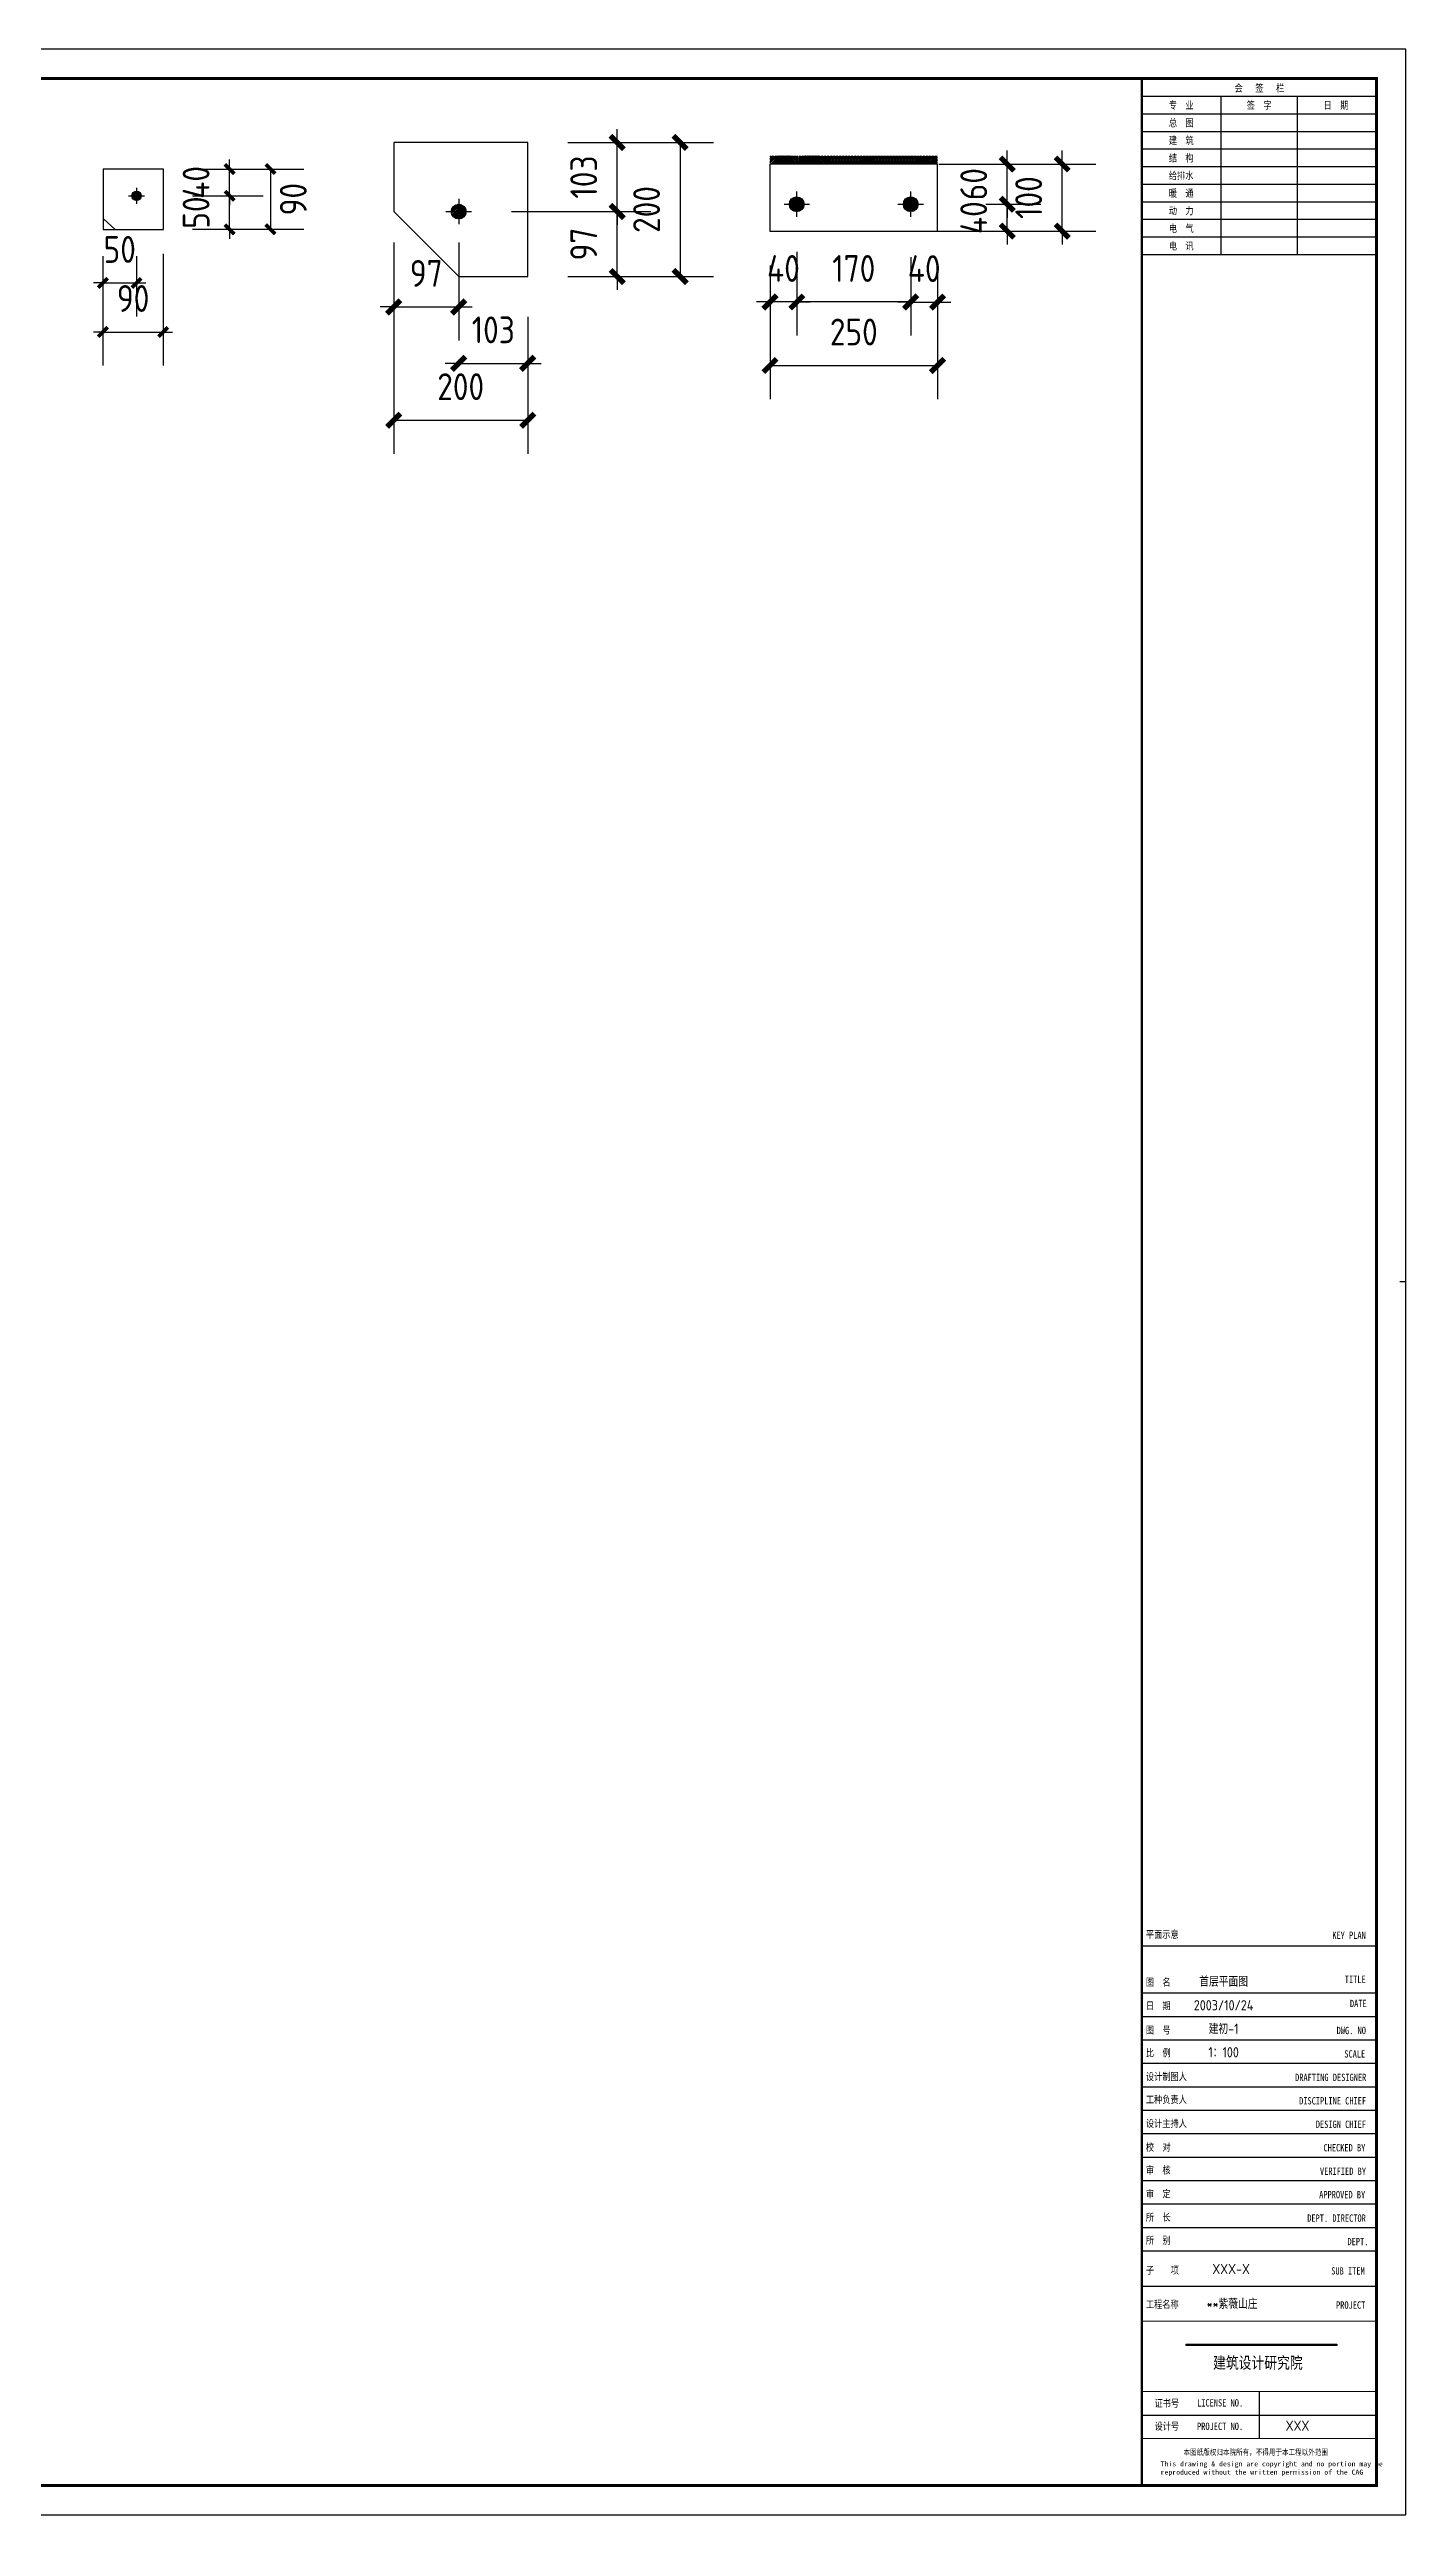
# Model space of a CAD drawing. Extents: x -9001 to 151288, y 75886 to 362543.
# Drawn here: x 37519 to 47639, y 75927 to 94320 of the extents above; entities that cross this region are included whole.
import ezdxf
from ezdxf.enums import TextEntityAlignment as Align

# ---------------------------------------------------------------- set-up
doc = ezdxf.new("R2010")
doc.units = 0
doc.header["$LTSCALE"] = 1000
doc.header["$MEASUREMENT"] = 0
doc.layers.add('PUB_TITLE', color=4, linetype='Continuous')
doc.styles.get("Standard").update_dxf_attribs({"font": 'gbenor.shx', "bigfont": 'gbcbig.shx'})
doc.styles.add('图框', font='')
doc.styles.get('图框').set_extended_font_data('SimSun')
doc.dimstyles.get("Standard").update_dxf_attribs({"dimscale": 100, "dimtxt": 1, "dimasz": 1, "dimexe": 2.5, "dimexo": 3, "dimgap": 1.5, "dimtad": 1, "dimdec": 0, "dimzin": 0, "dimdsep": 46, "dimtxsty": 'Standard', "dimblk": 'ARCHTICK', "dimcen": 0.09, "dimadec": 0, "dimazin": 0, "dimtfac": 1, "dimtdec": 0, "dimtix": 1, "dimtmove": 2, "dimatfit": 3, "dimfxl": 1, "dimtolj": 1, "dimtzin": 0, "dimarcsym": 0})
pattern_1 = [(45, (-75112.771, 60916.391), (-5.6126601, 5.6126601), [])]
pattern_2 = [(45, (0, 0), (-5.6126601, 5.6126601), [])]

# ---------------------------------------------------------------- blocks, each defined once
blk = doc.blocks.new('_ArchTick')
at = {"color": 0, "linetype": 'ByBlock', "const_width": 0.4}
blk.add_lwpolyline([(-0.5, -0.5), (0.5, 0.5)], dxfattribs=at)
blk = doc.blocks.new('*D200')
at = {"color": 0, "lineweight": -2}
for p, q in [((37919, 92777), (37919, 92327)), ((38169, 92777), (38169, 92327)), ((37919, 92577), (37849, 92577)), ((37919, 92577), (38169, 92577)), ((38169, 92577), (38239, 92577))]:
    blk.add_line(p, q, dxfattribs=at)
at = {"layer": 'Defpoints', "color": 0}
for p in [(37919, 93077), (38169, 93077), (38169, 92577)]:
    blk.add_point(p, dxfattribs=at)
at = {"color": 0, "lineweight": -2, "xscale": 70, "yscale": 70, "zscale": 70}
blk.add_blockref('_ArchTick', (37919, 92577), dxfattribs=at)
at = {"color": 0, "lineweight": -2, "xscale": 70, "yscale": 70, "zscale": 70, "rotation": 180}
blk.add_blockref('_ArchTick', (38169, 92577), dxfattribs=at)
at = {"color": 0, "insert": (38044, 92827), "char_height": 200, "attachment_point": 5}
blk.add_mtext('\\A1;50', dxfattribs=at)
blk = doc.blocks.new('*D201')
at = {"color": 0, "lineweight": -2}
for p, q in [((37919, 92777), (37919, 91961)), ((38369, 92794), (38369, 91961)), ((37919, 92211), (37849, 92211)), ((37919, 92211), (38369, 92211)), ((38369, 92211), (38439, 92211))]:
    blk.add_line(p, q, dxfattribs=at)
at = {"layer": 'Defpoints', "color": 0}
for p in [(37919, 93077), (38369, 93094), (38369, 92211)]:
    blk.add_point(p, dxfattribs=at)
at = {"color": 0, "lineweight": -2, "xscale": 70, "yscale": 70, "zscale": 70}
blk.add_blockref('_ArchTick', (37919, 92211), dxfattribs=at)
at = {"color": 0, "lineweight": -2, "xscale": 70, "yscale": 70, "zscale": 70, "rotation": 180}
blk.add_blockref('_ArchTick', (38369, 92211), dxfattribs=at)
at = {"color": 0, "insert": (38144, 92461), "char_height": 200, "attachment_point": 5}
blk.add_mtext('\\A1;90', dxfattribs=at)
blk = doc.blocks.new('*D202')
at = {"color": 0, "lineweight": -2}
for p, q in [((38864, 93227), (38864, 93297)), ((38587, 93227), (39114, 93227)), ((38864, 92977), (38864, 93227)), ((38587, 92977), (39114, 92977)), ((38864, 92977), (38864, 92907))]:
    blk.add_line(p, q, dxfattribs=at)
at = {"layer": 'Defpoints', "color": 0}
for p in [(38287, 93227), (38864, 93227), (38287, 92977)]:
    blk.add_point(p, dxfattribs=at)
at = {"color": 0, "lineweight": -2, "xscale": 70, "yscale": 70, "zscale": 70}
for p, rotation in [((38864, 93227), 270), ((38864, 92977), 90)]:
    blk.add_blockref('_ArchTick', p, dxfattribs=dict(at, rotation=rotation))
at = {"color": 0, "insert": (38614, 93102), "char_height": 200, "attachment_point": 5, "rotation": 90}
blk.add_mtext('\\A1;50', dxfattribs=at)
blk = doc.blocks.new('*D203')
at = {"color": 0, "lineweight": -2}
for p, q in [((38864, 93427), (38864, 93497)), ((38554, 93427), (39114, 93427)), ((38864, 93227), (38864, 93427)), ((38864, 93227), (39114, 93227)), ((38864, 93227), (38864, 93157))]:
    blk.add_line(p, q, dxfattribs=at)
at = {"layer": 'Defpoints', "color": 0}
for p in [(38254, 93427), (38864, 93427), (38564, 93227)]:
    blk.add_point(p, dxfattribs=at)
at = {"color": 0, "lineweight": -2, "xscale": 70, "yscale": 70, "zscale": 70}
for p, rotation in [((38864, 93427), 270), ((38864, 93227), 90)]:
    blk.add_blockref('_ArchTick', p, dxfattribs=dict(at, rotation=rotation))
at = {"color": 0, "insert": (38614, 93327), "char_height": 200, "attachment_point": 5, "rotation": 90}
blk.add_mtext('\\A1;40', dxfattribs=at)
blk = doc.blocks.new('*D228')
at = {"color": 0, "lineweight": -2}
for p, q in [((40088, 92878), (40088, 92148)), ((40573, 92878), (40573, 92148)), ((40088, 92398), (39988, 92398)), ((40088, 92398), (40573, 92398)), ((40573, 92398), (40673, 92398))]:
    blk.add_line(p, q, dxfattribs=at)
at = {"layer": 'Defpoints', "color": 0}
for p in [(40088, 93178), (40573, 93178), (40573, 92398)]:
    blk.add_point(p, dxfattribs=at)
at = {"color": 0, "lineweight": -2, "xscale": 100, "yscale": 100, "zscale": 100}
blk.add_blockref('_ArchTick', (40088, 92398), dxfattribs=at)
at = {"color": 0, "lineweight": -2, "xscale": 100, "yscale": 100, "zscale": 100, "rotation": 180}
blk.add_blockref('_ArchTick', (40573, 92398), dxfattribs=at)
at = {"color": 0, "insert": (40331, 92648), "char_height": 200, "attachment_point": 5}
blk.add_mtext('\\A1;97', dxfattribs=at)
blk = doc.blocks.new('*D229')
at = {"color": 0, "lineweight": -2}
for p, q in [((40573, 92277), (40573, 92227)), ((41088, 92325), (41088, 91727)), ((40573, 91977), (40473, 91977)), ((40573, 91977), (41088, 91977)), ((41088, 91977), (41188, 91977))]:
    blk.add_line(p, q, dxfattribs=at)
at = {"layer": 'Defpoints', "color": 0}
for p in [(41088, 92625), (40573, 91977), (41088, 91977)]:
    blk.add_point(p, dxfattribs=at)
at = {"color": 0, "lineweight": -2, "xscale": 100, "yscale": 100, "zscale": 100}
blk.add_blockref('_ArchTick', (40573, 91977), dxfattribs=at)
at = {"color": 0, "lineweight": -2, "xscale": 100, "yscale": 100, "zscale": 100, "rotation": 180}
blk.add_blockref('_ArchTick', (41088, 91977), dxfattribs=at)
at = {"color": 0, "insert": (40831, 92227), "char_height": 200, "attachment_point": 5}
blk.add_mtext('\\A1;103', dxfattribs=at)
blk = doc.blocks.new('*D230')
at = {"color": 0, "lineweight": -2}
for p, q in [((40968, 93110), (42006, 93110)), ((41756, 93110), (41756, 93210)), ((41756, 92625), (41756, 93110)), ((41388, 92625), (42006, 92625)), ((41756, 92625), (41756, 92525))]:
    blk.add_line(p, q, dxfattribs=at)
at = {"layer": 'Defpoints', "color": 0}
for p in [(40668, 93110), (41756, 93110), (41088, 92625)]:
    blk.add_point(p, dxfattribs=at)
at = {"color": 0, "lineweight": -2, "xscale": 100, "yscale": 100, "zscale": 100}
for p, rotation in [((41756, 93110), 270), ((41756, 92625), 90)]:
    blk.add_blockref('_ArchTick', p, dxfattribs=dict(at, rotation=rotation))
at = {"color": 0, "insert": (41506, 92867), "char_height": 200, "attachment_point": 5, "rotation": 90}
blk.add_mtext('\\A1;97', dxfattribs=at)
blk = doc.blocks.new('*D231')
at = {"color": 0, "lineweight": -2}
for p, q in [((41388, 93625), (42006, 93625)), ((41756, 93625), (41756, 93725)), ((41756, 93110), (41756, 93625)), ((40968, 93110), (42006, 93110)), ((41756, 93110), (41756, 93010))]:
    blk.add_line(p, q, dxfattribs=at)
at = {"layer": 'Defpoints', "color": 0}
for p in [(41088, 93625), (41756, 93625), (40668, 93110)]:
    blk.add_point(p, dxfattribs=at)
at = {"color": 0, "lineweight": -2, "xscale": 100, "yscale": 100, "zscale": 100}
for p, rotation in [((41756, 93625), 270), ((41756, 93110), 90)]:
    blk.add_blockref('_ArchTick', p, dxfattribs=dict(at, rotation=rotation))
at = {"color": 0, "insert": (41506, 93367), "char_height": 200, "attachment_point": 5, "rotation": 90}
blk.add_mtext('\\A1;103', dxfattribs=at)
blk = doc.blocks.new('*D62')
at = {"color": 0, "lineweight": -2}
for p, q in [((41388, 93625), (42475, 93625)), ((42225, 93625), (42225, 92625)), ((41388, 92625), (42475, 92625))]:
    blk.add_line(p, q, dxfattribs=at)
at = {"layer": 'Defpoints', "color": 0}
for p in [(41088, 93625), (41088, 92625), (42225, 92625)]:
    blk.add_point(p, dxfattribs=at)
at = {"color": 0, "lineweight": -2, "xscale": 100, "yscale": 100, "zscale": 100}
for p, rotation in [((42225, 93625), 90), ((42225, 92625), 270)]:
    blk.add_blockref('_ArchTick', p, dxfattribs=dict(at, rotation=rotation))
at = {"color": 0, "insert": (41975, 93125), "char_height": 200, "attachment_point": 5, "rotation": 90}
blk.add_mtext('\\A1;200', dxfattribs=at)
blk = doc.blocks.new('*D232')
at = {"color": 0, "lineweight": -2}
for p, q in [((40088, 92810), (40088, 91303)), ((41088, 92325), (41088, 91303)), ((40088, 91553), (41088, 91553))]:
    blk.add_line(p, q, dxfattribs=at)
at = {"layer": 'Defpoints', "color": 0}
for p in [(40088, 93110), (41088, 92625), (41088, 91553)]:
    blk.add_point(p, dxfattribs=at)
at = {"color": 0, "lineweight": -2, "xscale": 100, "yscale": 100, "zscale": 100, "rotation": 180}
blk.add_blockref('_ArchTick', (40088, 91553), dxfattribs=at)
at = {"color": 0, "lineweight": -2, "xscale": 100, "yscale": 100, "zscale": 100}
blk.add_blockref('_ArchTick', (41088, 91553), dxfattribs=at)
at = {"color": 0, "insert": (40588, 91803), "char_height": 200, "attachment_point": 5}
blk.add_mtext('\\A1;200', dxfattribs=at)
blk = doc.blocks.new('*D233')
at = {"color": 0, "lineweight": -2}
for p, q in [((43946, 92769), (43946, 92184)), ((44146, 92664), (44146, 92184)), ((43946, 92434), (43846, 92434)), ((43946, 92434), (44146, 92434)), ((44146, 92434), (44246, 92434))]:
    blk.add_line(p, q, dxfattribs=at)
at = {"layer": 'Defpoints', "color": 0}
for p in [(43946, 93069), (44146, 92964), (44146, 92434)]:
    blk.add_point(p, dxfattribs=at)
at = {"color": 0, "lineweight": -2, "xscale": 100, "yscale": 100, "zscale": 100}
blk.add_blockref('_ArchTick', (43946, 92434), dxfattribs=at)
at = {"color": 0, "lineweight": -2, "xscale": 100, "yscale": 100, "zscale": 100, "rotation": 180}
blk.add_blockref('_ArchTick', (44146, 92434), dxfattribs=at)
at = {"color": 0, "insert": (44046, 92684), "char_height": 200, "attachment_point": 5}
blk.add_mtext('\\A1;40', dxfattribs=at)
blk = doc.blocks.new('*D234')
at = {"color": 0, "lineweight": -2}
for p, q in [((44666, 93164), (44666, 93264)), ((44506, 93164), (44916, 93164)), ((44666, 92964), (44666, 93164)), ((44446, 92964), (44916, 92964)), ((44666, 92964), (44666, 92864))]:
    blk.add_line(p, q, dxfattribs=at)
at = {"layer": 'Defpoints', "color": 0}
for p in [(44206, 93164), (44666, 93164), (44146, 92964)]:
    blk.add_point(p, dxfattribs=at)
at = {"color": 0, "lineweight": -2, "xscale": 100, "yscale": 100, "zscale": 100}
for p, rotation in [((44666, 93164), 270), ((44666, 92964), 90)]:
    blk.add_blockref('_ArchTick', p, dxfattribs=dict(at, rotation=rotation))
at = {"color": 0, "insert": (44416, 93064), "char_height": 200, "attachment_point": 5, "rotation": 90}
blk.add_mtext('\\A1;40', dxfattribs=at)
blk = doc.blocks.new('*D235')
at = {"color": 0, "lineweight": -2}
for p, q in [((44446, 93464), (44916, 93464)), ((44666, 93464), (44666, 93564)), ((44666, 93164), (44666, 93464)), ((44595, 93164), (44916, 93164)), ((44666, 93164), (44666, 93064))]:
    blk.add_line(p, q, dxfattribs=at)
at = {"layer": 'Defpoints', "color": 0}
for p in [(44146, 93464), (44666, 93464), (44295, 93164)]:
    blk.add_point(p, dxfattribs=at)
at = {"color": 0, "lineweight": -2, "xscale": 100, "yscale": 100, "zscale": 100}
for p, rotation in [((44666, 93464), 270), ((44666, 93164), 90)]:
    blk.add_blockref('_ArchTick', p, dxfattribs=dict(at, rotation=rotation))
at = {"color": 0, "insert": (44416, 93314), "char_height": 200, "attachment_point": 5, "rotation": 90}
blk.add_mtext('\\A1;60', dxfattribs=at)
blk = doc.blocks.new('*D236')
at = {"color": 0, "lineweight": -2}
for p, q in [((44156, 93464), (45326, 93464)), ((45076, 93464), (45076, 93564)), ((45076, 92964), (45076, 93464)), ((44108, 92964), (45326, 92964)), ((45076, 92964), (45076, 92864))]:
    blk.add_line(p, q, dxfattribs=at)
at = {"layer": 'Defpoints', "color": 0}
for p in [(43856, 93464), (45076, 93464), (43808, 92964)]:
    blk.add_point(p, dxfattribs=at)
at = {"color": 0, "lineweight": -2, "xscale": 100, "yscale": 100, "zscale": 100}
for p, rotation in [((45076, 93464), 270), ((45076, 92964), 90)]:
    blk.add_blockref('_ArchTick', p, dxfattribs=dict(at, rotation=rotation))
at = {"color": 0, "insert": (44826, 93214), "char_height": 200, "attachment_point": 5, "rotation": 90}
blk.add_mtext('\\A1;100', dxfattribs=at)
blk = doc.blocks.new('*D68')
at = {"color": 0, "lineweight": -2}
for p, q in [((38669, 93427), (39418, 93427)), ((39168, 93427), (39168, 92977)), ((38587, 92977), (39418, 92977))]:
    blk.add_line(p, q, dxfattribs=at)
at = {"layer": 'Defpoints', "color": 0}
for p in [(38369, 93427), (38287, 92977), (39168, 92977)]:
    blk.add_point(p, dxfattribs=at)
at = {"color": 0, "lineweight": -2, "xscale": 70, "yscale": 70, "zscale": 70}
for p, rotation in [((39168, 93427), 90), ((39168, 92977), 270)]:
    blk.add_blockref('_ArchTick', p, dxfattribs=dict(at, rotation=rotation))
at = {"color": 0, "insert": (39339, 93202), "char_height": 200, "attachment_point": 5, "rotation": 90}
blk.add_mtext('\\A1;90', dxfattribs=at)
blk = doc.blocks.new('$titleblk$00000167')
blk.add_hatch(color=256).paths.add_polyline_path([(-74.91, 58.12), (-74.91, 57.66), (-23.44, 57.66), (-23.44, 58.12)])
for p, q in [((-90, 825), (-10, 825)), ((-63, 771), (-63, 825)), ((-37, 825), (-37, 771)), ((-90, 819), (-10, 819)), ((-90, 813), (-10, 813)), ((-90, 807), (-10, 807)), ((-90, 801), (-10, 801)), ((-90, 795), (-10, 795)), ((-90, 789), (-10, 789)), ((-90, 783), (-10, 783)), ((-90, 777), (-10, 777)), ((-90, 771), (-10, 771)), ((0, 420.5), (-2, 420.5)), ((-90, 194), (-10, 194)), ((-90, 194), (-10, 194)), ((-90, 178), (-10, 178)), ((-90, 170), (-10, 170)), ((-90, 162), (-10, 162)), ((-90, 154), (-10, 154)), ((-90, 146), (-10, 146)), ((-90, 138), (-10, 138)), ((-90, 130), (-10, 130)), ((-90, 122), (-10, 122)), ((-90, 114), (-10, 114)), ((-90, 106), (-10, 106)), ((-90, 98), (-10, 98)), ((-90, 90), (-10, 90)), ((-90, 78), (-10, 78)), ((-90, 34), (-10, 34)), ((-50, 42), (-50, 26))]:
    blk.add_line(p, q)
for points in [[(-1189, 0), (0, 0), (0, 841), (-1189, 841)], [(-74.91, 58.12), (-23.44, 58.12), (-23.44, 57.66), (-74.91, 57.66)]]:
    blk.add_lwpolyline(points, close=True)
at = {"const_width": 1}
blk.add_lwpolyline([(-1164, 10), (-10, 10), (-10, 831), (-1164, 831)], close=True, dxfattribs=at)
for points, const_width in [([(-90, 831), (-90, 10)], 0.8), ([(-90, 831), (-90, 766.99)], 0.8), ([(-10, 766.99), (-10, 831), (-90, 831)], 0.8), ([(-90, 10), (-10, 10), (-10, 199.96)], 0.8), ([(-90, 66), (-10, 66)], 0.4), ([(-90, 42), (-10, 42)], 0.4), ([(-90, 26), (-10, 26)], 0.4)]:
    blk.add_lwpolyline(points, dxfattribs=dict(const_width=const_width))
at = {"style": '图框', "width": 0.8}
for s, height, p in [('会   签   栏', 2.5, (-58.39, 826.53)), ('总  图', 2.5, (-80.81, 814.66)), ('专  业', 2.5, (-80.81, 820.66)), ('签  字', 2.5, (-54.22, 820.66)), ('日  期', 2.5, (-28, 820.66)), ('建  筑', 2.5, (-80.81, 808.66)), ('结  构', 2.5, (-80.81, 802.66)), ('给排水', 2.5, (-80.81, 796.66)), ('暖  通', 2.5, (-80.81, 790.66)), ('动  力', 2.5, (-80.81, 784.66)), ('电  气', 2.5, (-80.81, 778.66)), ('电  讯', 2.5, (-80.81, 772.66)), ('平面示意', 2.5, (-88.65, 196.71)), ('KEY PLAN', 2.5, (-25.05, 196.43)), ('图  名', 2.5, (-88.65, 180.41)), ('TITLE', 2.5, (-20.79, 181.37)), ('日  期', 2.5, (-88.65, 172.37)), ('DATE', 2.5, (-19.03, 173.13)), ('图  号', 2.5, (-88.65, 164.07)), ('DWG. NO', 2.5, (-23.56, 163.93)), ('比  例', 2.5, (-88.65, 156.29)), ('SCALE', 2.5, (-20.94, 155.93)), ('设计制图人', 2.5, (-88.65, 148.18)), ('工种负责人', 2.5, (-88.65, 140.37)), ('DRAFTING DESIGNER', 2.5, (-37.74, 147.93)), ('设计主持人', 2.5, (-88.65, 132.21)), ('DISCIPLINE CHIEF', 2.5, (-36.36, 139.93)), ('校  对', 2.5, (-88.65, 124.09)), ('DESIGN CHIEF', 2.5, (-30.68, 131.93)), ('CHECKED BY', 2.5, (-28.05, 123.93)), ('审  核', 2.5, (-88.65, 116.31)), ('VERIFIED BY', 2.5, (-29.25, 115.93)), ('审  定', 2.5, (-88.65, 108.21)), ('APPROVED BY', 2.5, (-29.52, 107.93)), ('所  长', 2.5, (-88.65, 100.2)), ('DEPT. DIRECTOR', 2.5, (-33.6, 99.93)), ('所  别', 2.5, (-88.65, 92.35)), ('DEPT.', 2.5, (-19.86, 91.93)), ('子    项', 2.5, (-88.65, 82.15)), ('SUB ITEM', 2.5, (-25.4, 81.92)), ('工程名称', 2.5, (-88.65, 70.5)), ('PROJECT', 2.5, (-23.76, 70.26)), ('建筑设计研究院', 4, (-65.71, 49.84)), ('证书号', 2.5, (-85.69, 36.75)), ('LICENSE NO.', 2.5, (-71.18, 36.9)), ('设计号', 2.5, (-85.69, 28.92)), ('PROJECT NO.', 2.5, (-71.18, 28.9)), ('本图纸版权归本院所有，不得用于本工程以外范围', 2, (-75.8, 20.34))]:
    blk.add_text(s, height=height, dxfattribs=at).set_placement(p)
at = {"insert": (-83.62, 18.2), "char_height": 1.7, "width": 72.25, "attachment_point": 1, "style": '图框'}
blk.add_mtext('This drawing & design are copyright and no portion may be reproduced without the written permission of the CAG', dxfattribs=at)
at = {"flags": 4}
for tag, p in [('(扩展图名)', (-62.12, 184.1)), ('图名', (-62.12, 180.13)), ('日期', (-62.12, 172.03)), ('图号', (-62.12, 163.99)), ('比例', (-62.12, 156)), ('子项', (-59.56, 82.07)), ('工程名称', (-59.24, 70.19)), ('设计号', (-36.91, 28.62))]:
    blk.add_attdef(tag, text='', height=3.5, dxfattribs=at).set_placement(p, align=Align.CENTER)
for tag, p in [('设计人', (-64.84, 148.13)), ('负责人', (-64.71, 140.27)), ('主持人', (-64.73, 132.26)), ('校对人', (-64.28, 124.4)), ('审核人', (-63.96, 116.15)), ('审定人', (-64.16, 107.95)), ('所长', (-64.16, 99.76))]:
    blk.add_attdef(tag, p, '', height=3.5)
blk = doc.blocks.new('*D361')
at = {"color": 0, "lineweight": -2}
for p, q in [((43096, 92809), (43096, 92185)), ((43946, 92769), (43946, 92185)), ((43946, 92435), (43096, 92435))]:
    blk.add_line(p, q, dxfattribs=at)
at = {"layer": 'Defpoints', "color": 0}
for p in [(43096, 93109), (43946, 93069), (43096, 92435)]:
    blk.add_point(p, dxfattribs=at)
at = {"color": 0, "lineweight": -2, "xscale": 100, "yscale": 100, "zscale": 100, "rotation": 180}
blk.add_blockref('_ArchTick', (43096, 92435), dxfattribs=at)
at = {"color": 0, "lineweight": -2, "xscale": 100, "yscale": 100, "zscale": 100}
blk.add_blockref('_ArchTick', (43946, 92435), dxfattribs=at)
at = {"color": 0, "insert": (43521, 92685), "char_height": 200, "attachment_point": 5}
blk.add_mtext('\\A1;170', dxfattribs=at)
blk = doc.blocks.new('*D362')
at = {"color": 0, "lineweight": -2}
for p, q in [((43096, 92809), (43096, 92185)), ((42896, 92664), (42896, 92185)), ((42896, 92435), (42796, 92435)), ((43096, 92435), (42896, 92435)), ((43096, 92435), (43196, 92435))]:
    blk.add_line(p, q, dxfattribs=at)
at = {"layer": 'Defpoints', "color": 0}
for p in [(43096, 93109), (42896, 92964), (42896, 92435)]:
    blk.add_point(p, dxfattribs=at)
at = {"color": 0, "lineweight": -2, "xscale": 100, "yscale": 100, "zscale": 100}
blk.add_blockref('_ArchTick', (42896, 92435), dxfattribs=at)
at = {"color": 0, "lineweight": -2, "xscale": 100, "yscale": 100, "zscale": 100, "rotation": 180}
blk.add_blockref('_ArchTick', (43096, 92435), dxfattribs=at)
at = {"color": 0, "insert": (42996, 92685), "char_height": 200, "attachment_point": 5}
blk.add_mtext('\\A1;40', dxfattribs=at)
blk = doc.blocks.new('*D363')
at = {"color": 0, "lineweight": -2}
for p, q in [((42896, 92708), (42896, 91711)), ((44146, 92708), (44146, 91711)), ((42896, 91961), (44146, 91961))]:
    blk.add_line(p, q, dxfattribs=at)
at = {"layer": 'Defpoints', "color": 0}
for p in [(42896, 93008), (44146, 93008), (44146, 91961)]:
    blk.add_point(p, dxfattribs=at)
at = {"color": 0, "lineweight": -2, "xscale": 100, "yscale": 100, "zscale": 100, "rotation": 180}
blk.add_blockref('_ArchTick', (42896, 91961), dxfattribs=at)
at = {"color": 0, "lineweight": -2, "xscale": 100, "yscale": 100, "zscale": 100}
blk.add_blockref('_ArchTick', (44146, 91961), dxfattribs=at)
at = {"color": 0, "insert": (43521, 92211), "char_height": 200, "attachment_point": 5}
blk.add_mtext('\\A1;250', dxfattribs=at)

msp = doc.modelspace()

# ---------------------------------------------------------------- hatches: boundary and pattern name
h = msp.add_hatch()
h.set_pattern_fill('ANSI31', color=256, scale=5, style=0)
h.set_pattern_definition([(45, (-75362.962, 60916.391), (-5.6126601, 5.6126601), [])])
h.paths.add_polyline_path([(43054.9, 93524.4), (42895.5, 93524.4), (42895.5, 93464.4), (43061.7, 93464.4)])
h = msp.add_hatch()
h.set_pattern_fill('ANSI31', color=256, scale=5, style=0)
h.set_pattern_definition([(45, (-75312.771, 60916.391), (-5.6126601, 5.6126601), [])])
h.paths.add_polyline_path([(43105.1, 93524.4), (42945.7, 93524.4), (42945.7, 93464.4), (43111.9, 93464.4)])
h = msp.add_hatch()
h.set_pattern_fill('ANSI31', color=256, scale=5, style=0)
h.set_pattern_definition([(45, (-75150.635, 60916.391), (-5.6126601, 5.6126601), [])])
h.paths.add_polyline_path([(43267.2, 93524.4), (43107.9, 93524.4), (43107.9, 93464.4), (43274, 93464.4)])
h = msp.add_hatch()
h.set_pattern_fill('ANSI31', color=256, scale=5, style=0)
h.set_pattern_definition(pattern_1)
h.paths.add_polyline_path([(43305.1, 93524.4), (43145.7, 93524.4), (43145.7, 93464.4), (43311.9, 93464.4)])
h = msp.add_hatch()
h.set_pattern_fill('ANSI31', color=256, scale=5, style=0)
h.set_pattern_definition(pattern_1)
h.paths.add_polyline_path([(44145.7, 93524.4), (43305.1, 93524.4), (43311.9, 93464.4), (44145.7, 93464.4)])
h = msp.add_hatch()
h.set_pattern_fill('ANSI31', color=256, scale=5, style=0)
h.set_pattern_definition([(45, (-75693.0974, 53820.064), (-5.6126601, 5.6126601), [])])
h.paths.add_polyline_path([(38169.4, 93261.6, 0.4142136), (38134.4, 93226.6), (38169.4, 93226.6)])
h.paths.add_polyline_path([(38169.4, 93226.6), (38134.4, 93226.6, 0.4142136), (38169.4, 93191.6)])
h.paths.add_polyline_path([(38204.4, 93226.6), (38169.4, 93226.6), (38169.4, 93191.6, 0.4142136)])
h.paths.add_polyline_path([(38169.4, 93261.6), (38169.4, 93226.6), (38204.4, 93226.6, 0.4142136)])
h = msp.add_hatch()
h.set_pattern_fill('ANSI31', color=256, scale=5, style=0)
h.set_pattern_definition([(45, (-81695.884, 46200.0576), (-5.61266008, 5.61266008), [])])
h.paths.add_polyline_path([(40573.1, 93164.6, 0.4142136), (40518.1, 93109.6), (40573.1, 93109.6)])
h.paths.add_polyline_path([(40573.1, 93109.6), (40518.1, 93109.6, 0.4142136), (40573.1, 93054.6)])
h.paths.add_polyline_path([(40628.1, 93109.6), (40573.1, 93109.6), (40573.1, 93054.6, 0.4142136)])
h.paths.add_polyline_path([(40573.1, 93164.6), (40573.1, 93109.6), (40628.1, 93109.6, 0.4142136)])
h = msp.add_hatch()
h.set_pattern_fill('ANSI31', color=256, scale=5, style=0)
h.set_pattern_definition(pattern_2)
h.paths.add_polyline_path([(43095.7, 93219.4, 0.4142136), (43040.7, 93164.4), (43094.7, 93164.4, -0.4142136), (43095.7, 93165.4)], flags=16)
h.paths.add_polyline_path([(43150.7, 93164.4, 1), (43040.7, 93164.4, 1)])
h.paths.add_polyline_path([(43096.1, 93165.3, -1), (43095.4, 93163.4, -1)], flags=16)
h.paths.add_polyline_path([(43150.7, 93164.4), (43096.7, 93164.4, -0.4142136), (43095.7, 93163.4), (43095.7, 93109.4, 0.4142136)], flags=17)
h.paths.add_polyline_path([(43113.8, 93216.3), (43096.1, 93165.3, -0.3191388), (43096.7, 93164.4), (43150.7, 93164.4, 0.3191388)], flags=17)
h.paths.add_polyline_path([(43113.8, 93216.3, 0.0839741), (43095.7, 93219.4), (43095.7, 93165.4, -0.0839741), (43096.1, 93165.3)], flags=17)
h.paths.add_polyline_path([(43945.7, 93219.4, 0.4142136), (43890.7, 93164.4), (43945.7, 93164.4)])
h.paths.add_polyline_path([(43945.7, 93164.4), (43890.7, 93164.4, 0.4142136), (43945.7, 93109.4)])
h.paths.add_polyline_path([(44000.7, 93164.4), (43945.7, 93164.4), (43945.7, 93109.4, 0.4142136)])
h.paths.add_polyline_path([(43945.7, 93219.4), (43945.7, 93164.4), (44000.7, 93164.4, 0.4142136)])
h = msp.add_hatch()
h.set_pattern_fill('ANSI31', color=256, scale=5, style=0)
h.set_pattern_definition(pattern_2)
h.paths.add_polyline_path([(43150.7, 93164.4), (43096.7, 93164.4, -0.4142136), (43095.7, 93163.4), (43095.7, 93109.4, 0.4142136)])
h.paths.add_polyline_path([(43095.7, 93219.4, 0.4142136), (43040.7, 93164.4), (43094.7, 93164.4, -0.4142136), (43095.7, 93165.4)])
h.paths.add_polyline_path([(43113.8, 93216.3), (43096.1, 93165.3, -0.3191388), (43096.7, 93164.4), (43150.7, 93164.4, 0.3191388)])
h.paths.add_polyline_path([(43113.8, 93216.3, 0.0839741), (43095.7, 93219.4), (43095.7, 93165.4, -0.0839741), (43096.1, 93165.3)])

# ---------------------------------------------------------------- linework, layer by layer
for p, q in [((41088.1, 93624.6), (40088.1, 93624.6)), ((40088.1, 93624.6), (40088.1, 93109.6)), ((41088.1, 92624.6), (41088.1, 93624.6)), ((42895.7, 93464.4), (42895.7, 92964.4)), ((44145.7, 93464.4), (42895.7, 93464.4)), ((44145.7, 92964.4), (44145.7, 93464.4)), ((38369.4, 93426.6), (37919.4, 93426.6)), ((37919.4, 93426.6), (37919.4, 92976.6)), ((38169.4, 93286.6), (38169.4, 93166.6)), ((38369.4, 92976.6), (38369.4, 93426.6)), ((43095.7, 93069.4), (43095.7, 93259.4)), ((43945.7, 93069.4), (43945.7, 93259.4)), ((38109.4, 93226.6), (38229.4, 93226.6)), ((40088.1, 93109.6), (40573.1, 92624.6)), ((40478.1, 93109.6), (40668.1, 93109.6)), ((40573.1, 93204.6), (40573.1, 93014.6)), ((43000.7, 93164.4), (43190.7, 93164.4)), ((43850.7, 93164.4), (44040.7, 93164.4)), ((37919.4, 93056.6), (38009.4, 92976.6)), ((37919.4, 92976.6), (38369.4, 92976.6)), ((42895.7, 92964.4), (44145.7, 92964.4)), ((40573.1, 92624.6), (41088.1, 92624.6))]:
    msp.add_line(p, q)
for centre, radius in [((38169.4, 93226.6), 35), ((40573.1, 93109.6), 55), ((43095.7, 93164.4), 55), ((43945.7, 93164.4), 55)]:
    msp.add_circle(centre, radius)

# ---------------------------------------------------------------- block references
at = {"layer": 'PUB_TITLE', "xscale": 21.86999999999534, "yscale": 21.86999999999898, "zscale": 21.87}
msp.add_blockref('$titleblk$00000167', (47638.9, 75927.4), dxfattribs=at).add_auto_attribs({'比例': '1：100', '图号': '建初-1', '日期': '2003/10/24', '图名': '首层平面图', '子项': 'XXX-X', '工程名称': '**紫薇山庄', '设计号': 'XXX'})

# ---------------------------------------------------------------- dimensions: what is measured, and where the dimension line sits
for base, p1, p2, override, picture, middle in [((41755.6, 93624.6), (40668.1, 93109.6), (41088.1, 93624.6), {"dimtxt": 2, "dimasz": 1, "dimlfac": 0.2}, '*D231', (41505.6, 93367.1)), ((42224.6, 92624.6), (41088.1, 93624.6), (41088.1, 92624.6), {"dimtxt": 2, "dimasz": 1, "dimlfac": 0.2}, '*D62', (41974.6, 93124.6)), ((38864.4, 93426.6), (38563.9, 93226.6), (38254.4, 93426.6), {"dimtxt": 2, "dimasz": 0.7, "dimlfac": 0.2}, '*D203', (38614.4, 93326.6)), ((45075.7, 93464.4), (43808.2, 92964.4), (43855.7, 93464.4), {"dimtxt": 2, "dimasz": 1, "dimlfac": 0.2}, '*D236', (44825.7, 93214.4)), ((44665.7, 93464.4), (44295, 93164.4), (44145.7, 93464.4), {"dimtxt": 2, "dimasz": 1, "dimlfac": 0.2}, '*D235', (44415.7, 93314.4)), ((38864.4, 93226.6), (38286.9, 92976.6), (38286.9, 93226.6), {"dimtxt": 2, "dimasz": 0.7, "dimlfac": 0.2}, '*D202', (38614.4, 93101.6)), ((44665.7, 93164.4), (44145.7, 92964.4), (44205.5, 93164.4), {"dimtxt": 2, "dimasz": 1, "dimlfac": 0.2}, '*D234', (44415.7, 93064.4)), ((41755.6, 93109.6), (41088.1, 92624.6), (40668.1, 93109.6), {"dimtxt": 2, "dimasz": 1, "dimlfac": 0.2}, '*D230', (41505.6, 92867.1))]:
    dim = msp.add_linear_dim(base=base, p1=p1, p2=p2, angle=90, dimstyle='Standard', override=override)
    dim.commit()
    dim.dimension.update_dxf_attribs({"geometry": picture, "text_midpoint": middle})
dim = msp.add_linear_dim(base=(39168.1, 92976.6), p1=(38369.4, 93426.6), p2=(38286.9, 92976.6), angle=90, dimstyle='Standard', override={"dimtxt": 2, "dimasz": 0.7, "dimlfac": 0.2})
dim.commit()
dim.dimension.update_dxf_attribs({"geometry": '*D68', "text_midpoint": (39339.2, 93201.6), "dimtype": 160})
for base, p1, p2, override, picture, middle in [((38369.4, 92210.6), (37919.4, 93076.6), (38369.4, 93094.1), {"dimtxt": 2, "dimasz": 0.7, "dimlfac": 0.2}, '*D201', (38144.4, 92460.6)), ((38169.4, 92576.6), (37919.4, 93076.6), (38169.4, 93076.6), {"dimtxt": 2, "dimasz": 0.7, "dimlfac": 0.2}, '*D200', (38044.4, 92826.6)), ((40573.1, 92397.8), (40088.1, 93177.8), (40573.1, 93177.8), {"dimtxt": 2, "dimasz": 1, "dimlfac": 0.2}, '*D228', (40330.6, 92647.8)), ((41088.1, 91552.6), (40088.1, 93109.6), (41088.1, 92624.6), {"dimtxt": 2, "dimasz": 1, "dimlfac": 0.2}, '*D232', (40588.1, 91802.6)), ((42895.7, 92435.4), (43095.7, 93109.4), (42895.7, 92964.4), {"dimtxt": 2, "dimlfac": 0.2}, '*D362', (42995.7, 92685.4)), ((43095.7, 92435.4), (43945.7, 93069.4), (43095.7, 93109.4), {"dimtxt": 2, "dimlfac": 0.2}, '*D361', (43520.7, 92685.4)), ((44145.7, 92434.4), (43945.7, 93069.4), (44145.7, 92964.4), {"dimtxt": 2, "dimasz": 1, "dimlfac": 0.2}, '*D233', (44045.7, 92684.4)), ((41088.1, 91977.1), (40573.1, 91977.1), (41088.1, 92624.6), {"dimtxt": 2, "dimasz": 1, "dimlfac": 0.2}, '*D229', (40830.6, 92227.1))]:
    dim = msp.add_linear_dim(base=base, p1=p1, p2=p2, dimstyle='Standard', override=override)
    dim.commit()
    dim.dimension.update_dxf_attribs({"geometry": picture, "text_midpoint": middle})
dim = msp.add_linear_dim(base=(44145.7, 91961), p1=(42895.7, 93008.4), p2=(44145.7, 93008.4), dimstyle='Standard', override={"dimtxt": 2, "dimlfac": 0.2})
dim.commit()
dim.dimension.update_dxf_attribs({"geometry": '*D363', "text_midpoint": (43520.7, 92211), "dimtype": 160})

doc.saveas('drawing.dxf')
